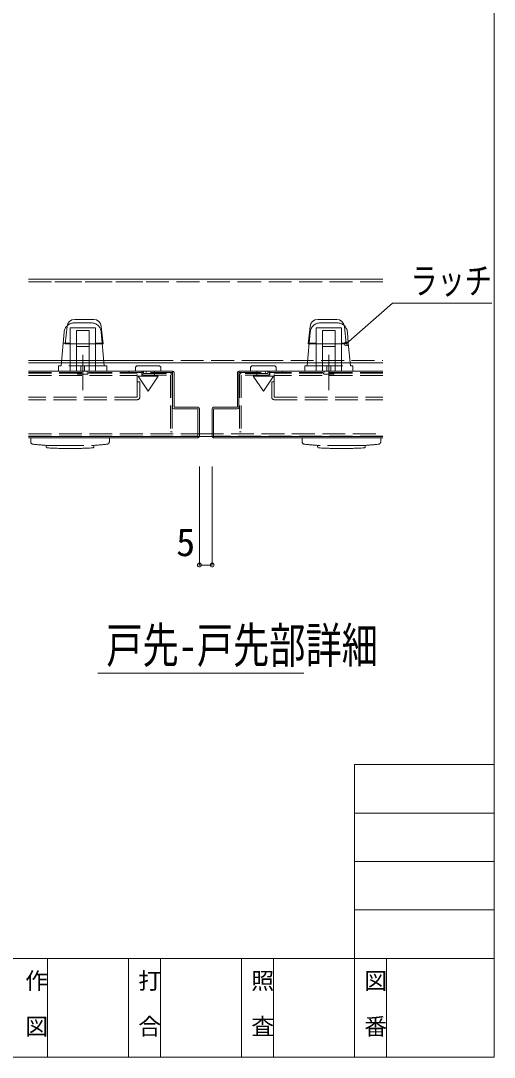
# Model space of a CAD drawing. Units: millimetres at full size, sheet at 1:3; details may follow other scales. Extents: x -616 to 554, y -508 to 310.
# Drawn here: x 367 to 553.7, y -508 to -99.2 of the extents above; entities that cross this region are included whole.
import ezdxf
from ezdxf.enums import TextEntityAlignment as Align

# ---------------------------------------------------------------- set-up
doc = ezdxf.new("R2010")
doc.units = ezdxf.units.MM
doc.header["$LTSCALE"] = 3
doc.header["$PDMODE"] = 32
doc.header["$PDSIZE"] = 1.5
for name, pattern in [('CHAIN1', [8, 5, -1, 1, -1]), ('DASHED3', [4, 3, -1]), ('DOUBLE_CHAIN1', [8.8, 5, -1, 0.6, -0.6, 0.6, -1])]:
    doc.linetypes.add(name, pattern=pattern)
for name, color, linetype, lineweight in [('0-0', 2, 'Continuous', 9), ('0-1', 7, 'Continuous', 9), ('0-2', 7, 'Continuous', 9), ('0-3', 7, 'Continuous', 9), ('0-4', 7, 'DOUBLE_CHAIN1', 9), ('0-7', 5, 'DASHED3', 9), ('0-A', 7, 'Continuous', 9)]:
    doc.layers.add(name, color=color, linetype=linetype, lineweight=lineweight)
doc.styles.add('@HGｺﾞｼｯｸM', font='')
doc.styles.add('ＭＳ ゴシック', font='')
doc.styles.get('@HGｺﾞｼｯｸM').set_extended_font_data('@HGｺﾞｼｯｸM')
doc.styles.get('ＭＳ ゴシック').set_extended_font_data('MS Gothic')

msp = doc.modelspace()

# ---------------------------------------------------------------- linework, layer by layer
at = {"layer": '0-0', "color": 7, "linetype": 'CHAIN1'}
for p, q in [((391.459, -230.969), (391.459, -244.969)), ((488.459, -230.969), (488.459, -244.969))]:
    msp.add_line(p, q, dxfattribs=at)
at = {"layer": '0-1', "color": 5}
for p, q in [((553.696, -507.978), (553.696, 309.522)), ((498.542, -468.978), (498.542, -392.521)), ((498.542, -392.521), (553.696, -392.521)), ((498.542, -411.7), (553.696, -411.7)), ((553.696, -430.789), (498.542, -430.789)), ((498.542, -449.883), (553.696, -449.883)), ((-616.304, -468.978), (553.696, -468.978)), ((377.628, -468.978), (377.628, -507.978)), ((409.447, -507.978), (409.447, -468.978)), ((422.175, -468.978), (422.175, -507.978)), ((453.995, -507.978), (453.995, -468.978)), ((466.722, -468.978), (466.722, -507.978)), ((498.542, -507.978), (498.542, -468.978)), ((507.027, -468.978), (553.696, -468.978)), ((511.27, -468.978), (511.27, -507.978)), ((-616.304, -507.978), (553.696, -507.978))]:
    msp.add_line(p, q, dxfattribs=at)
at = {"layer": '0-2'}
for p, q in [((437.459, -313.863), (437.459, -275.007)), ((442.459, -313.863), (442.459, -275.007)), ((437.459, -313.863), (442.459, -313.863))]:
    msp.add_line(p, q, dxfattribs=at)
at = {"layer": '0-2', "color": 6}
msp.add_line((397.444, -356.566), (478.571, -356.566), dxfattribs=at)
msp.add_lwpolyline([(552.715, -210.647), (513.605, -210.647), (495.359, -226.669)], dxfattribs=at)
at = {"layer": '0-2'}
for p in [(495.359, -226.669), (437.459, -313.863), (442.459, -313.863)]:
    msp.add_point(p, dxfattribs=at)
at = {"layer": '0-3'}
for p, q in [((370.126, -201.169), (461.459, -201.169)), ((418.459, -201.169), (370.127, -201.169)), ((461.459, -201.169), (509.792, -201.169)), ((384.559, -226.669), (385.324, -219.743)), ((388.313, -216.999), (395.805, -216.999)), ((491.605, -216.999), (484.113, -216.999)), ((495.359, -226.669), (494.594, -219.743)), ((442.459, -234.169), (370.126, -234.169)), ((509.792, -234.169), (437.459, -234.169)), ((370.127, -237.369), (426.859, -237.369)), ((426.859, -251.669), (426.859, -237.369)), ((427.459, -251.669), (427.459, -237.969)), ((452.459, -251.669), (452.459, -237.969)), ((453.059, -251.669), (453.059, -237.369)), ((509.792, -237.369), (453.059, -237.369)), ((436.859, -251.669), (427.459, -251.669)), ((437.459, -263.069), (437.459, -252.269)), ((442.459, -263.069), (442.459, -252.269)), ((443.059, -251.669), (452.459, -251.669)), ((441.959, -263.169), (370.126, -263.169)), ((370.127, -263.669), (436.859, -263.669)), ((509.792, -263.169), (437.959, -263.169)), ((509.792, -263.669), (443.059, -263.669))]:
    msp.add_line(p, q, dxfattribs=at)
at = {"layer": '0-3', "linetype": 'DASHED3'}
for p, q in [((370.127, -237.369), (414.859, -237.369)), ((370.127, -237.969), (426.859, -237.969)), ((370.127, -237.969), (414.859, -237.969)), ((370.127, -238.169), (412.959, -238.169)), ((370.127, -239.169), (412.959, -239.169)), ((393.459, -238.569), (389.459, -238.569)), ((393.259, -237.369), (393.259, -237.969)), ((409.659, -237.369), (409.659, -238.169)), ((412.959, -247.669), (412.959, -238.169)), ((414.859, -237.969), (414.859, -238.369)), ((415.459, -237.969), (415.459, -238.369)), ((415.459, -238.369), (426.059, -238.369)), ((415.459, -238.969), (426.059, -238.969)), ((416.459, -237.369), (416.459, -237.969)), ((426.059, -238.969), (426.059, -261.369)), ((426.659, -238.969), (426.659, -261.369)), ((509.792, -237.969), (453.059, -237.969)), ((453.259, -238.969), (453.259, -261.369)), ((464.459, -238.369), (453.859, -238.369)), ((453.859, -238.969), (453.859, -261.369)), ((464.459, -238.969), (453.859, -238.969)), ((463.459, -237.369), (463.459, -237.969)), ((464.459, -237.969), (464.459, -238.369)), ((509.792, -237.369), (465.059, -237.369)), ((509.792, -237.969), (465.059, -237.969)), ((465.059, -237.969), (465.059, -238.369)), ((509.792, -238.169), (466.959, -238.169)), ((466.959, -247.669), (466.959, -238.169)), ((509.792, -239.169), (466.959, -239.169)), ((470.259, -237.369), (470.259, -238.169)), ((486.459, -238.569), (490.459, -238.569)), ((486.659, -237.369), (486.659, -237.969)), ((413.959, -241.669), (412.959, -241.669)), ((413.959, -247.669), (413.959, -241.669)), ((465.959, -247.669), (465.959, -241.669)), ((465.959, -241.669), (466.959, -241.669)), ((412.959, -247.669), (370.127, -247.669)), ((412.959, -248.669), (370.127, -248.669)), ((466.959, -247.669), (509.792, -247.669)), ((466.959, -248.669), (509.792, -248.669)), ((426.659, -261.369), (426.059, -261.369)), ((453.259, -261.369), (453.859, -261.369)), ((370.127, -263.069), (436.859, -263.069)), ((509.792, -263.069), (443.059, -263.069))]:
    msp.add_line(p, q, dxfattribs=at)
at = {"layer": '0-3'}
for points in [[(384.559, -226.669), (399.559, -226.669), (398.794, -219.743)], [(495.359, -226.669), (480.359, -226.669), (481.124, -219.743)], [(436.859, -263.669), (436.859, -252.269), (427.459, -252.269)], [(443.059, -263.669), (443.059, -252.269), (452.459, -252.269)]]:
    msp.add_lwpolyline(points, dxfattribs=at)
for centre, radius, start, end in [((388.313, -219.999), 3, 90, 175.1023), ((395.805, -219.999), 3, 4.8977, 90), ((484.113, -219.999), 3, 90, 175.1023), ((491.605, -219.999), 3, 4.8977, 90), ((426.859, -237.969), 0.6, 0, 90), ((453.059, -237.969), 0.6, 90, 180), ((427.459, -251.669), 0.6, 180, 270), ((436.859, -252.269), 0.6, 0, 90), ((443.059, -252.269), 0.6, 90, 180), ((452.459, -251.669), 0.6, 270, 0), ((436.859, -263.069), 0.6, 270, 0), ((443.059, -263.069), 0.6, 180, 270)]:
    msp.add_arc(centre, radius, start, end, dxfattribs=at)
at = {"layer": '0-3', "linetype": 'DASHED3'}
for centre, radius, start, end in [((388.859, -238.569), 0.6, 0, 90), ((394.059, -238.569), 0.6, 90, 180), ((414.859, -237.969), 0.6, 0, 90), ((415.459, -238.369), 0.6, 180, 270), ((426.059, -238.969), 0.6, 0, 90), ((453.859, -238.969), 0.6, 90, 180), ((465.059, -237.969), 0.6, 90, 180), ((464.459, -238.369), 0.6, 270, 0), ((485.859, -238.569), 0.6, 0, 90), ((491.059, -238.569), 0.6, 90, 180), ((412.959, -247.669), 1, 270, 0), ((466.959, -247.669), 1, 180, 270)]:
    msp.add_arc(centre, radius, start, end, dxfattribs=at)
at = {"layer": '0-4'}
for p, q in [((386.459, -220.369), (386.459, -226.369)), ((396.459, -220.369), (386.459, -220.369)), ((394.797, -218.369), (388.122, -218.369)), ((396.459, -220.369), (396.459, -226.369)), ((483.459, -220.369), (483.459, -226.369)), ((483.459, -220.369), (493.459, -220.369)), ((485.122, -218.369), (491.797, -218.369)), ((493.459, -220.369), (493.459, -226.369)), ((384.137, -222.017), (383.753, -226.369)), ((388.959, -221.369), (388.959, -221.48)), ((388.959, -221.369), (393.959, -221.369)), ((388.959, -221.48), (388.959, -226.002)), ((393.959, -221.369), (393.959, -221.48)), ((393.959, -221.48), (393.959, -226.002)), ((399.165, -226.369), (398.781, -222.017)), ((480.753, -226.369), (481.137, -222.017)), ((485.959, -221.369), (485.959, -221.48)), ((490.959, -221.369), (485.959, -221.369)), ((485.959, -221.48), (485.959, -226.002)), ((490.959, -221.369), (490.959, -221.48)), ((490.959, -221.48), (490.959, -226.002)), ((495.781, -222.017), (496.165, -226.369)), ((383.753, -226.369), (382.959, -235.369)), ((386.459, -226.369), (383.753, -226.369)), ((386.459, -226.369), (386.459, -237.369)), ((388.959, -226.002), (388.959, -226.736)), ((388.959, -226.736), (388.959, -227.709)), ((388.959, -227.709), (388.959, -237.369)), ((393.959, -227.709), (388.959, -227.709)), ((393.959, -226.002), (393.959, -226.736)), ((393.959, -226.736), (393.959, -227.709)), ((393.959, -227.709), (393.959, -237.369)), ((396.459, -226.369), (396.459, -237.369)), ((399.165, -226.369), (396.459, -226.369)), ((399.959, -235.369), (399.165, -226.369)), ((479.959, -235.369), (480.753, -226.369)), ((480.753, -226.369), (483.459, -226.369)), ((483.459, -226.369), (483.459, -237.369)), ((485.959, -226.002), (485.959, -226.736)), ((485.959, -226.736), (485.959, -227.709)), ((485.959, -227.709), (485.959, -237.369)), ((485.959, -227.709), (490.959, -227.709)), ((490.959, -226.002), (490.959, -226.736)), ((490.959, -226.736), (490.959, -227.709)), ((490.959, -227.709), (490.959, -237.369)), ((493.459, -226.369), (493.459, -237.369)), ((493.459, -226.369), (496.165, -226.369)), ((496.165, -226.369), (496.959, -235.369)), ((381.959, -235.369), (381.959, -237.369)), ((400.959, -235.369), (381.959, -235.369)), ((390.709, -237.369), (390.709, -235.369)), ((392.209, -237.369), (392.209, -235.369)), ((400.959, -235.369), (400.959, -237.369)), ((478.959, -235.369), (478.959, -237.369)), ((478.959, -235.369), (497.959, -235.369)), ((487.709, -237.369), (487.709, -235.369)), ((489.209, -237.369), (489.209, -235.369)), ((497.959, -235.369), (497.959, -237.369)), ((412.259, -237.369), (422.259, -237.369)), ((422.259, -237.369), (412.259, -237.369)), ((421.259, -239.369), (413.259, -239.369)), ((413.259, -239.369), (417.259, -245.369)), ((414.759, -239.369), (414.759, -237.369)), ((417.259, -245.369), (421.259, -239.369)), ((419.759, -239.369), (419.759, -237.369)), ((467.659, -237.369), (457.659, -237.369)), ((467.659, -237.369), (457.659, -237.369)), ((458.659, -239.369), (466.659, -239.369)), ((462.659, -245.369), (458.659, -239.369)), ((460.159, -239.369), (460.159, -237.369)), ((466.659, -239.369), (462.659, -245.369)), ((465.159, -239.369), (465.159, -237.369)), ((401.959, -265.236), (401.959, -263.669)), ((477.959, -265.236), (477.959, -263.669)), ((376.906, -266.669), (396.006, -266.669)), ((377.059, -266.669), (377.059, -267.171)), ((395.859, -267.171), (395.859, -266.669)), ((503.012, -266.669), (483.912, -266.669)), ((484.059, -267.171), (484.059, -266.669)), ((502.859, -266.669), (502.859, -267.171))]:
    msp.add_line(p, q, dxfattribs=at)
at = {"layer": '0-4', "linetype": 'CHAIN1'}
for p, q in [((412.759, -235.369), (421.759, -235.369)), ((458.159, -235.369), (467.159, -235.369))]:
    msp.add_line(p, q, dxfattribs=at)
at = {"layer": '0-4'}
for points in [[(412.259, -237.369), (412.259, -235.869), (412.759, -235.369)], [(412.259, -237.369), (412.259, -235.869), (412.759, -235.369)], [(422.259, -237.369), (422.259, -235.869), (421.759, -235.369)], [(457.659, -237.369), (457.659, -235.869), (458.159, -235.369)], [(467.659, -237.369), (467.659, -235.869), (467.159, -235.369)], [(467.659, -237.369), (467.659, -235.869), (467.159, -235.369)], [(370.959, -265.237), (370.959, -263.669), (401.959, -263.669)], [(508.959, -265.237), (508.959, -263.669), (477.959, -263.669)]]:
    msp.add_lwpolyline(points, dxfattribs=at)
for centre, radius, start, end in [((388.122, -222.369), 4, 90, 174.95755), ((394.797, -222.369), 4, 5.04245, 90), ((485.122, -222.369), 4, 90, 174.95755), ((491.797, -222.369), 4, 5.04245, 90), ((371.959, -265.237), 1, 180, 264.01359), ((400.959, -265.236), 1, 275.98917, 0), ((478.959, -265.236), 1, 180, 264.01083), ((507.959, -265.237), 1, 275.98641, 0), ((386.456, -126.995), 140, 264.01359, 266.08857), ((377.559, -267.171), 0.5, 180, 266.80127), ((386.459, -107.919), 160, 266.80127, 270), ((386.459, -107.919), 160, 270, 273.19873), ((395.359, -267.171), 0.5, 273.19873, 0), ((386.456, -126.995), 140, 273.91143, 275.98917), ((493.462, -126.995), 140, 264.01083, 266.08857), ((484.559, -267.171), 0.5, 180, 266.80127), ((493.459, -107.919), 160, 266.80127, 270), ((493.459, -107.919), 160, 270, 273.19873), ((502.359, -267.171), 0.5, 273.19873, 0), ((493.462, -126.995), 140, 273.91143, 275.98641)]:
    msp.add_arc(centre, radius, start, end, dxfattribs=at)
at = {"layer": '0-7'}
for p, q in [((461.459, -202.169), (370.126, -202.169)), ((370.127, -202.169), (418.459, -202.169)), ((509.792, -202.169), (461.459, -202.169)), ((370.126, -233.169), (461.459, -233.169)), ((418.459, -233.169), (370.127, -233.169)), ((461.459, -233.169), (509.792, -233.169)), ((370.126, -262.169), (441.959, -262.169)), ((437.959, -262.169), (509.792, -262.169))]:
    msp.add_line(p, q, dxfattribs=at)

# ---------------------------------------------------------------- texts
at = {"layer": '0-1', "color": 2, "style": '@HGｺﾞｼｯｸM'}
for s, p in [('作\u3000図', (367.919, -473.203)), ('打\u3000合 ', (412.466, -473.203)), ('照\u3000査 ', (457.014, -473.203)), ('図\u3000番 ', (501.561, -473.203))]:
    msp.add_text(s, height=6.598, rotation=270, dxfattribs=at).set_placement(p, align=Align.BOTTOM_LEFT)
at = {"layer": '0-2', "style": 'ＭＳ ゴシック'}
msp.add_text('5', height=11, dxfattribs=at).set_placement((428.304, -313.655), align=Align.BOTTOM_LEFT)
at = {"layer": '0-A', "style": 'ＭＳ ゴシック', "width": 0.75}
for s, height, p in [('ラッチ', 10.47, (520.637, -210.151)), ('戸先-戸先部詳細', 13.96, (400.757, -356.688))]:
    msp.add_text(s, height=height, dxfattribs=at).set_placement(p, align=Align.BOTTOM_LEFT)

doc.saveas('drawing.dxf')
